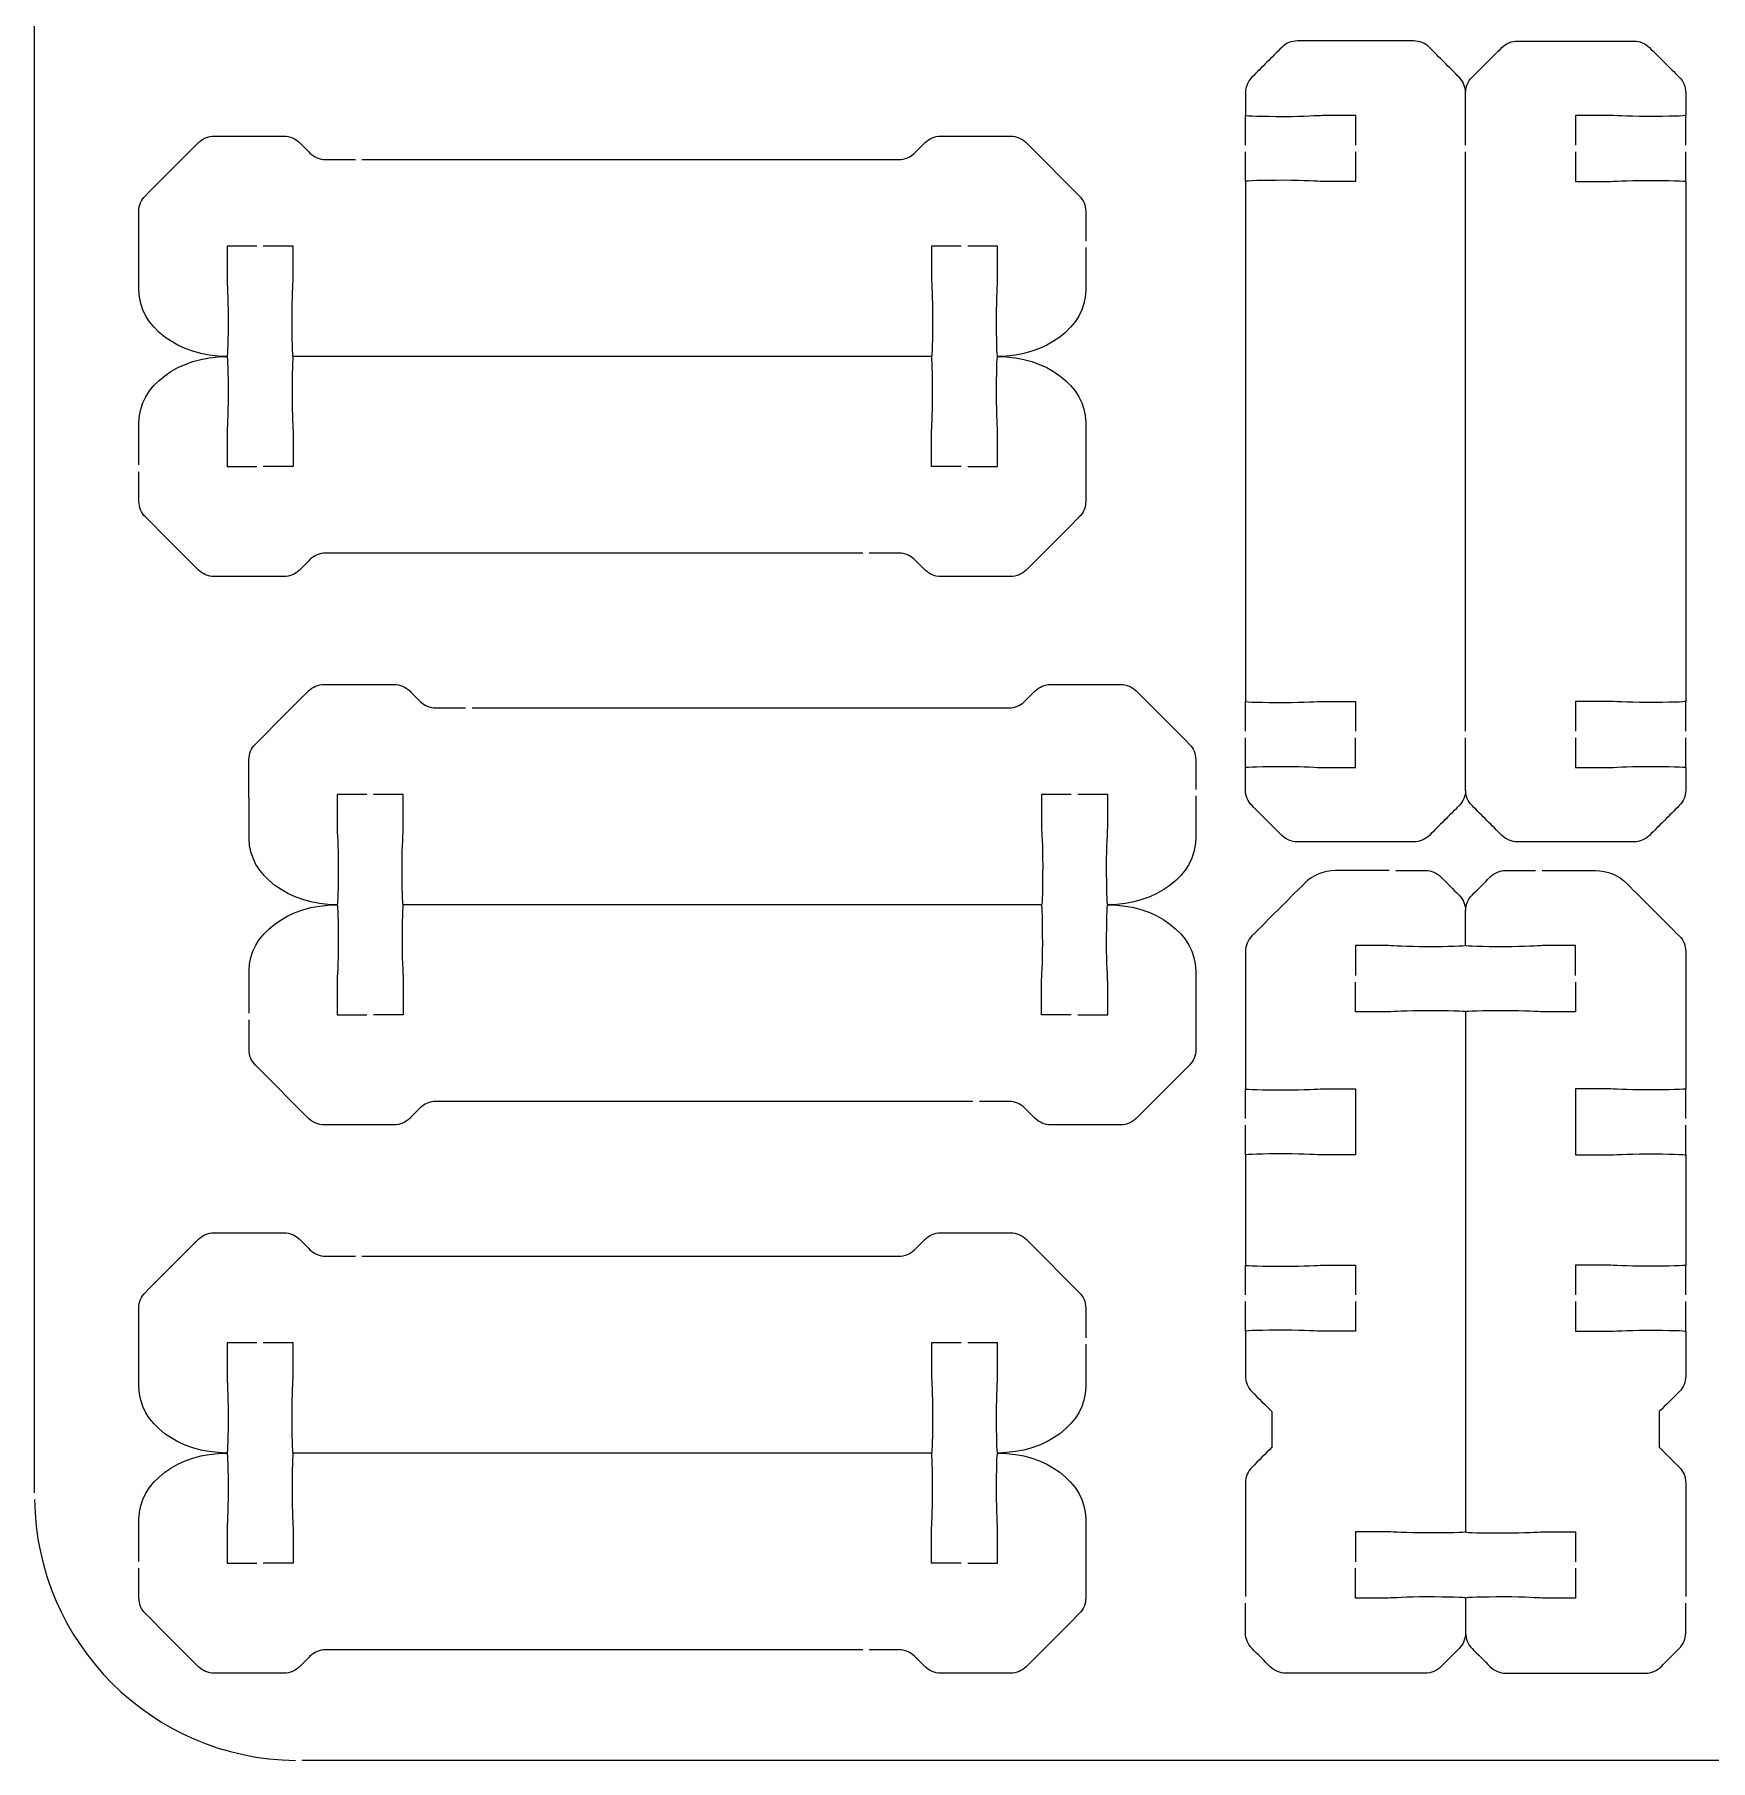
# Model space of a CAD drawing. Extents: x 0 to 400, y 230 to 450.
# Drawn here: x 0 to 76.1, y 230 to 308.4 of the extents above; entities that cross this region are included whole.
import ezdxf

# ---------------------------------------------------------------- set-up
doc = ezdxf.new("R2010")
doc.units = 0
doc.header["$MEASUREMENT"] = 0
doc.layers.add('DEFAULT', color=18, linetype='CONTINUOUS')

msp = doc.modelspace()

# ---------------------------------------------------------------- linework, layer by layer
at = {"layer": 'DEFAULT', "color": 1}
for points in [[(0, 242.147), (0, 437.847)], [(55.002, 303.34), (55.002, 304.687)], [(74.998, 303.34), (74.998, 304.687)], [(55.002, 301.689), (55.002, 303.04)], [(65, 276.73), (65, 303.04)], [(74.998, 301.689), (74.998, 303.04)], [(55.002, 276.73), (55.002, 278.081)], [(74.998, 276.73), (74.998, 278.081)], [(55.002, 275.082), (55.002, 276.43)], [(74.998, 275.082), (74.998, 276.43)], [(55.002, 259.143), (55.002, 260.491)], [(74.998, 259.143), (74.998, 260.491)], [(55.002, 257.492), (55.002, 258.844)], [(74.998, 257.492), (74.998, 258.844)], [(55.002, 251.139), (55.002, 252.486)], [(74.998, 251.139), (74.998, 252.486)], [(55.002, 249.488), (55.002, 250.839)], [(74.998, 249.488), (74.998, 250.839)], [(117.852, 229.997), (12.15, 229.997)]]:
    msp.add_lwpolyline(points, dxfattribs=at)
for points, knots in [([(65, 305.714), (65, 305.982), (64.898, 306.236), (64.707, 306.423), (64.256, 306.875), (63.804, 307.326), (63.353, 307.778), (63.166, 307.965), (62.912, 308.07), (62.647, 308.07), (60.884, 308.07), (59.122, 308.07), (57.359, 308.07), (57.094, 308.07), (56.84, 307.965), (56.65, 307.778), (56.198, 307.326), (55.747, 306.875), (55.295, 306.423), (55.108, 306.236), (55.002, 305.982), (55.002, 305.714), (55.002, 305.374), (55.002, 305.034), (55.002, 304.694), (55.002, 304.666), (55.785, 304.645), (56.752, 304.645), (57.719, 304.645), (58.29, 304.694), (58.502, 304.694), (59.002, 304.694), (59.501, 304.694), (60.001, 304.694), (60.001, 304.243), (60.001, 303.791), (60.001, 303.34)], [0, 0, 0, 0, 1, 1, 1, 6.43058, 6.43058, 6.43058, 7.43058, 7.43058, 7.43058, 22.42058, 22.42058, 22.42058, 23.42058, 23.42058, 23.42058, 28.85116, 28.85116, 28.85116, 29.85116, 29.85116, 29.85116, 32.74116, 32.74116, 32.74116, 33.74116, 33.74116, 33.74116, 34.74116, 34.74116, 34.74116, 38.99116, 38.99116, 38.99116, 42.83116, 42.83116, 42.83116, 42.83116]), ([(65, 303.34), (65, 304.131), (65, 304.922), (65, 305.714), (65, 305.982), (65.106, 306.236), (65.296, 306.423), (65.747, 306.873), (66.197, 307.324), (66.647, 307.774), (66.838, 307.961), (67.092, 308.067), (67.357, 308.067), (69.119, 308.067), (70.882, 308.067), (72.645, 308.067), (72.909, 308.067), (73.163, 307.961), (73.35, 307.774), (73.802, 307.324), (74.253, 306.873), (74.705, 306.423), (74.892, 306.236), (74.998, 305.982), (74.998, 305.714), (74.998, 305.373), (74.998, 305.032), (74.998, 304.691), (74.998, 304.663), (74.215, 304.641), (73.248, 304.641), (72.281, 304.641), (71.71, 304.691), (71.498, 304.691), (70.998, 304.691), (70.499, 304.691), (69.999, 304.691), (69.999, 304.24), (69.999, 303.79), (69.999, 303.34)], [0, 0, 0, 0, 6.73, 6.73, 6.73, 7.73, 7.73, 7.73, 13.146438, 13.146438, 13.146438, 14.146438, 14.146438, 14.146438, 29.136438, 29.136438, 29.136438, 30.136438, 30.136438, 30.136438, 35.559952, 35.559952, 35.559952, 36.559952, 36.559952, 36.559952, 39.459952, 39.459952, 39.459952, 40.459952, 40.459952, 40.459952, 41.459952, 41.459952, 41.459952, 45.709952, 45.709952, 45.709952, 49.539952, 49.539952, 49.539952, 49.539952]), ([(10.092, 298.748), (9.643, 298.748), (9.194, 298.748), (8.745, 298.748), (8.745, 298.248), (8.745, 297.749), (8.745, 297.249), (8.745, 297.037), (8.794, 296.466), (8.794, 295.499), (8.794, 294.533), (8.773, 293.749), (8.745, 293.749), (6.533, 293.749), (4.748, 295.09), (4.744, 296.748), (4.744, 297.626), (4.741, 299.27), (4.741, 300.336), (4.737, 300.6), (4.843, 300.854), (5.034, 301.041), (5.837, 301.846), (6.64, 302.65), (7.443, 303.454), (7.634, 303.645), (7.888, 303.747), (8.152, 303.747), (9.212, 303.747), (10.271, 303.747), (11.331, 303.747), (11.595, 303.747), (11.849, 303.645), (12.04, 303.454), (12.197, 303.296), (12.355, 303.137), (12.512, 302.978), (12.703, 302.791), (12.957, 302.685), (13.222, 302.685), (13.672, 302.685), (14.122, 302.685), (14.573, 302.685)], [0, 0, 0, 0, 3.82, 3.82, 3.82, 8.07, 8.07, 8.07, 9.07, 9.07, 9.07, 10.07, 10.07, 10.07, 11.07, 11.07, 11.07, 12.07, 12.07, 12.07, 13.07, 13.07, 13.07, 22.736152, 22.736152, 22.736152, 23.736152, 23.736152, 23.736152, 32.746152, 32.746152, 32.746152, 33.746152, 33.746152, 33.746152, 35.648283, 35.648283, 35.648283, 36.648283, 36.648283, 36.648283, 40.478283, 40.478283, 40.478283, 40.478283]), ([(14.873, 302.685), (23.003, 302.685), (31.133, 302.685), (39.264, 302.685), (39.532, 302.685), (39.786, 302.791), (39.973, 302.978), (40.131, 303.137), (40.29, 303.296), (40.449, 303.454), (40.636, 303.645), (40.89, 303.747), (41.154, 303.747), (42.213, 303.747), (43.271, 303.747), (44.329, 303.747), (44.598, 303.747), (44.852, 303.645), (45.039, 303.454), (45.843, 302.65), (46.647, 301.846), (47.452, 301.041), (47.639, 300.854), (47.744, 300.6), (47.744, 300.336), (47.744, 299.885), (47.744, 299.435), (47.744, 298.985)], [0, 0, 0, 0, 69.14, 69.14, 69.14, 70.14, 70.14, 70.14, 72.049188, 72.049188, 72.049188, 73.049188, 73.049188, 73.049188, 82.049188, 82.049188, 82.049188, 83.049188, 83.049188, 83.049188, 92.722409, 92.722409, 92.722409, 93.722409, 93.722409, 93.722409, 97.552409, 97.552409, 97.552409, 97.552409]), ([(60.001, 303.04), (60.001, 302.591), (60.001, 302.141), (60.001, 301.692), (59.501, 301.692), (59.002, 301.692), (58.502, 301.692), (58.29, 301.692), (57.719, 301.742), (56.752, 301.742), (55.785, 301.742), (55.002, 301.72), (55.002, 301.692), (55.002, 293.823), (55.002, 285.954), (55.002, 278.084), (55.002, 278.056), (55.785, 278.035), (56.752, 278.035), (57.719, 278.035), (58.29, 278.084), (58.502, 278.084), (59.002, 278.084), (59.501, 278.084), (60.001, 278.084), (60.001, 277.633), (60.001, 277.181), (60.001, 276.73)], [0, 0, 0, 0, 3.82, 3.82, 3.82, 8.07, 8.07, 8.07, 9.07, 9.07, 9.07, 10.07, 10.07, 10.07, 76.99, 76.99, 76.99, 77.99, 77.99, 77.99, 78.99, 78.99, 78.99, 83.24, 83.24, 83.24, 87.08, 87.08, 87.08, 87.08]), ([(69.999, 303.04), (69.999, 302.589), (69.999, 302.139), (69.999, 301.689), (70.499, 301.689), (70.998, 301.689), (71.498, 301.689), (71.71, 301.689), (72.281, 301.738), (73.248, 301.738), (74.215, 301.738), (74.998, 301.717), (74.998, 301.689), (74.998, 293.821), (74.998, 285.952), (74.998, 278.084), (74.998, 278.056), (74.215, 278.035), (73.248, 278.035), (72.281, 278.035), (71.71, 278.084), (71.498, 278.084), (70.998, 278.084), (70.499, 278.084), (69.999, 278.084), (69.999, 277.633), (69.999, 277.181), (69.999, 276.73)], [0, 0, 0, 0, 3.83, 3.83, 3.83, 8.08, 8.08, 8.08, 9.08, 9.08, 9.08, 10.08, 10.08, 10.08, 76.99, 76.99, 76.99, 77.99, 77.99, 77.99, 78.99, 78.99, 78.99, 83.24, 83.24, 83.24, 87.08, 87.08, 87.08, 87.08]), ([(42.089, 298.748), (41.64, 298.748), (41.191, 298.748), (40.742, 298.748), (40.742, 298.248), (40.742, 297.749), (40.742, 297.249), (40.742, 297.037), (40.791, 296.466), (40.791, 295.499), (40.791, 294.533), (40.77, 293.749), (40.742, 293.749), (31.077, 293.749), (21.412, 293.749), (11.747, 293.749), (11.719, 293.749), (11.698, 294.533), (11.698, 295.499), (11.698, 296.466), (11.747, 297.037), (11.747, 297.249), (11.747, 297.749), (11.747, 298.248), (11.747, 298.748), (11.295, 298.748), (10.844, 298.748), (10.392, 298.748)], [0, 0, 0, 0, 3.82, 3.82, 3.82, 8.07, 8.07, 8.07, 9.07, 9.07, 9.07, 10.07, 10.07, 10.07, 92.26, 92.26, 92.26, 93.26, 93.26, 93.26, 94.26, 94.26, 94.26, 98.51, 98.51, 98.51, 102.35, 102.35, 102.35, 102.35]), ([(47.744, 298.685), (47.744, 298.039), (47.744, 297.394), (47.744, 296.748), (47.744, 295.09), (45.956, 293.749), (43.744, 293.749), (43.716, 293.749), (43.694, 294.533), (43.694, 295.499), (43.694, 296.466), (43.744, 297.037), (43.744, 297.249), (43.744, 297.749), (43.744, 298.248), (43.744, 298.748), (43.294, 298.748), (42.843, 298.748), (42.393, 298.748)], [0, 0, 0, 0, 5.49, 5.49, 5.49, 6.49, 6.49, 6.49, 7.49, 7.49, 7.49, 8.49, 8.49, 8.49, 12.74, 12.74, 12.74, 16.57, 16.57, 16.57, 16.57]), ([(4.744, 288.818), (4.744, 289.462), (4.744, 290.106), (4.744, 290.751), (4.744, 292.409), (6.533, 293.749), (8.745, 293.749), (8.773, 293.749), (8.794, 292.966), (8.794, 292), (8.794, 291.033), (8.745, 290.461), (8.745, 290.25), (8.745, 289.75), (8.745, 289.25), (8.745, 288.751), (9.194, 288.751), (9.643, 288.751), (10.092, 288.751)], [0, 0, 0, 0, 5.48, 5.48, 5.48, 6.48, 6.48, 6.48, 7.48, 7.48, 7.48, 8.48, 8.48, 8.48, 12.73, 12.73, 12.73, 16.55, 16.55, 16.55, 16.55]), ([(11.747, 293.749), (11.719, 293.749), (11.698, 292.966), (11.698, 292), (11.698, 291.033), (11.747, 290.461), (11.747, 290.25), (11.747, 289.75), (11.747, 289.25), (11.747, 288.751), (11.295, 288.751), (10.844, 288.751), (10.392, 288.751)], [0, 0, 0, 0, 1, 1, 1, 2, 2, 2, 6.25, 6.25, 6.25, 10.09, 10.09, 10.09, 10.09]), ([(42.393, 288.751), (42.843, 288.751), (43.294, 288.751), (43.744, 288.751), (43.744, 289.25), (43.744, 289.75), (43.744, 290.25), (43.744, 290.461), (43.694, 291.033), (43.694, 292), (43.694, 292.966), (43.716, 293.749), (43.744, 293.749), (45.956, 293.749), (47.741, 292.409), (47.744, 290.751), (47.744, 289.876), (47.748, 288.232), (47.748, 287.167), (47.748, 286.902), (47.642, 286.648), (47.455, 286.457), (46.651, 285.653), (45.846, 284.849), (45.042, 284.044), (44.855, 283.857), (44.601, 283.752), (44.333, 283.752), (43.274, 283.752), (42.214, 283.752), (41.154, 283.752), (40.89, 283.752), (40.636, 283.857), (40.449, 284.044), (40.29, 284.203), (40.131, 284.362), (39.973, 284.521), (39.786, 284.711), (39.532, 284.814), (39.264, 284.814), (38.814, 284.814), (38.365, 284.814), (37.916, 284.814)], [0, 0, 0, 0, 3.83, 3.83, 3.83, 8.08, 8.08, 8.08, 9.08, 9.08, 9.08, 10.08, 10.08, 10.08, 11.08, 11.08, 11.08, 12.08, 12.08, 12.08, 13.08, 13.08, 13.08, 22.753221, 22.753221, 22.753221, 23.753221, 23.753221, 23.753221, 32.763221, 32.763221, 32.763221, 33.763221, 33.763221, 33.763221, 35.672409, 35.672409, 35.672409, 36.672409, 36.672409, 36.672409, 40.492409, 40.492409, 40.492409, 40.492409]), ([(42.089, 288.751), (41.64, 288.751), (41.191, 288.751), (40.742, 288.751), (40.742, 289.25), (40.742, 289.75), (40.742, 290.25), (40.742, 290.461), (40.791, 291.033), (40.791, 292), (40.791, 292.966), (40.77, 293.749), (40.742, 293.749)], [0, 0, 0, 0, 3.82, 3.82, 3.82, 8.07, 8.07, 8.07, 9.07, 9.07, 9.07, 10.07, 10.07, 10.07, 10.07]), ([(37.616, 284.814), (29.485, 284.814), (21.353, 284.814), (13.222, 284.814), (12.957, 284.814), (12.703, 284.711), (12.512, 284.521), (12.355, 284.362), (12.197, 284.203), (12.04, 284.044), (11.849, 283.857), (11.595, 283.752), (11.331, 283.752), (10.272, 283.752), (9.214, 283.752), (8.156, 283.752), (7.891, 283.752), (7.637, 283.857), (7.447, 284.044), (6.643, 284.849), (5.84, 285.653), (5.037, 286.457), (4.847, 286.648), (4.744, 286.902), (4.744, 287.167), (4.744, 287.616), (4.744, 288.065), (4.744, 288.514)], [0, 0, 0, 0, 69.15, 69.15, 69.15, 70.15, 70.15, 70.15, 72.05213, 72.05213, 72.05213, 73.05213, 73.05213, 73.05213, 82.05213, 82.05213, 82.05213, 83.05213, 83.05213, 83.05213, 92.718283, 92.718283, 92.718283, 93.718283, 93.718283, 93.718283, 97.538283, 97.538283, 97.538283, 97.538283]), ([(15.092, 273.853), (14.643, 273.853), (14.194, 273.853), (13.745, 273.853), (13.745, 273.353), (13.745, 272.853), (13.745, 272.354), (13.745, 272.142), (13.794, 271.57), (13.794, 270.604), (13.794, 269.637), (13.773, 268.854), (13.745, 268.854), (11.533, 268.854), (9.748, 270.195), (9.744, 271.853), (9.744, 272.731), (9.741, 274.375), (9.741, 275.44), (9.737, 275.705), (9.843, 275.959), (10.034, 276.146), (10.837, 276.95), (11.64, 277.755), (12.443, 278.559), (12.634, 278.749), (12.888, 278.852), (13.152, 278.852), (14.212, 278.852), (15.271, 278.852), (16.331, 278.852), (16.595, 278.852), (16.849, 278.749), (17.04, 278.559), (17.197, 278.4), (17.355, 278.241), (17.512, 278.083), (17.703, 277.896), (17.957, 277.79), (18.222, 277.79), (18.672, 277.79), (19.122, 277.79), (19.573, 277.79)], [0, 0, 0, 0, 3.82, 3.82, 3.82, 8.07, 8.07, 8.07, 9.07, 9.07, 9.07, 10.07, 10.07, 10.07, 11.07, 11.07, 11.07, 12.07, 12.07, 12.07, 13.07, 13.07, 13.07, 22.736152, 22.736152, 22.736152, 23.736152, 23.736152, 23.736152, 32.746152, 32.746152, 32.746152, 33.746152, 33.746152, 33.746152, 35.648283, 35.648283, 35.648283, 36.648283, 36.648283, 36.648283, 40.478283, 40.478283, 40.478283, 40.478283]), ([(19.873, 277.79), (28.003, 277.79), (36.133, 277.79), (44.264, 277.79), (44.532, 277.79), (44.786, 277.896), (44.973, 278.083), (45.131, 278.241), (45.29, 278.4), (45.449, 278.559), (45.636, 278.749), (45.89, 278.852), (46.154, 278.852), (47.213, 278.852), (48.271, 278.852), (49.329, 278.852), (49.598, 278.852), (49.852, 278.749), (50.039, 278.559), (50.843, 277.755), (51.647, 276.95), (52.452, 276.146), (52.639, 275.959), (52.744, 275.705), (52.744, 275.44), (52.744, 274.99), (52.744, 274.54), (52.744, 274.089)], [0, 0, 0, 0, 69.14, 69.14, 69.14, 70.14, 70.14, 70.14, 72.049188, 72.049188, 72.049188, 73.049188, 73.049188, 73.049188, 82.049188, 82.049188, 82.049188, 83.049188, 83.049188, 83.049188, 92.722409, 92.722409, 92.722409, 93.722409, 93.722409, 93.722409, 97.552409, 97.552409, 97.552409, 97.552409]), ([(65, 274.059), (65, 273.795), (64.894, 273.541), (64.707, 273.35), (64.256, 272.9), (63.804, 272.449), (63.353, 271.999), (63.166, 271.812), (62.912, 271.706), (62.647, 271.706), (60.884, 271.706), (59.122, 271.706), (57.359, 271.706), (57.094, 271.706), (56.84, 271.812), (56.65, 271.999), (56.199, 272.449), (55.749, 272.9), (55.299, 273.35), (55.108, 273.541), (55.002, 273.795), (55.002, 274.059), (55.002, 274.4), (55.002, 274.741), (55.002, 275.082), (55.002, 275.11), (55.785, 275.132), (56.752, 275.132), (57.719, 275.132), (58.29, 275.082), (58.502, 275.082), (59.002, 275.082), (59.501, 275.082), (60.001, 275.082), (60.001, 275.531), (60.001, 275.981), (60.001, 276.43)], [0, 0, 0, 0, 1, 1, 1, 6.423514, 6.423514, 6.423514, 7.423514, 7.423514, 7.423514, 22.413514, 22.413514, 22.413514, 23.413514, 23.413514, 23.413514, 28.829952, 28.829952, 28.829952, 29.829952, 29.829952, 29.829952, 32.729952, 32.729952, 32.729952, 33.729952, 33.729952, 33.729952, 34.729952, 34.729952, 34.729952, 38.979952, 38.979952, 38.979952, 42.799952, 42.799952, 42.799952, 42.799952]), ([(69.999, 276.43), (69.999, 275.981), (69.999, 275.531), (69.999, 275.082), (70.499, 275.082), (70.998, 275.082), (71.498, 275.082), (71.71, 275.082), (72.281, 275.132), (73.248, 275.132), (74.215, 275.132), (74.998, 275.11), (74.998, 275.082), (74.998, 274.741), (74.998, 274.4), (74.998, 274.059), (74.998, 273.795), (74.895, 273.541), (74.705, 273.354), (74.253, 272.902), (73.802, 272.45), (73.35, 271.999), (73.163, 271.808), (72.909, 271.706), (72.645, 271.706), (70.882, 271.706), (69.119, 271.706), (67.357, 271.706), (67.092, 271.706), (66.838, 271.808), (66.647, 271.999), (66.196, 272.45), (65.744, 272.902), (65.293, 273.354), (65.106, 273.541), (65, 273.795), (65, 274.059), (65, 274.849), (65, 275.64), (65, 276.43)], [0, 0, 0, 0, 3.82, 3.82, 3.82, 8.07, 8.07, 8.07, 9.07, 9.07, 9.07, 10.07, 10.07, 10.07, 12.97, 12.97, 12.97, 13.97, 13.97, 13.97, 19.40058, 19.40058, 19.40058, 20.40058, 20.40058, 20.40058, 35.39058, 35.39058, 35.39058, 36.39058, 36.39058, 36.39058, 41.82116, 41.82116, 41.82116, 42.82116, 42.82116, 42.82116, 49.54116, 49.54116, 49.54116, 49.54116]), ([(47.089, 273.853), (46.64, 273.853), (46.191, 273.853), (45.742, 273.853), (45.742, 273.353), (45.742, 272.853), (45.742, 272.354), (45.742, 272.142), (45.791, 271.57), (45.791, 270.604), (45.791, 269.637), (45.77, 268.854), (45.742, 268.854), (36.077, 268.854), (26.412, 268.854), (16.747, 268.854), (16.719, 268.854), (16.698, 269.637), (16.698, 270.604), (16.698, 271.57), (16.747, 272.142), (16.747, 272.354), (16.747, 272.853), (16.747, 273.353), (16.747, 273.853), (16.295, 273.853), (15.844, 273.853), (15.392, 273.853)], [0, 0, 0, 0, 3.82, 3.82, 3.82, 8.07, 8.07, 8.07, 9.07, 9.07, 9.07, 10.07, 10.07, 10.07, 92.26, 92.26, 92.26, 93.26, 93.26, 93.26, 94.26, 94.26, 94.26, 98.51, 98.51, 98.51, 102.35, 102.35, 102.35, 102.35]), ([(52.744, 273.789), (52.744, 273.144), (52.744, 272.498), (52.744, 271.853), (52.744, 270.195), (50.956, 268.854), (48.744, 268.854), (48.716, 268.854), (48.694, 269.637), (48.694, 270.604), (48.694, 271.57), (48.744, 272.142), (48.744, 272.354), (48.744, 272.853), (48.744, 273.353), (48.744, 273.853), (48.293, 273.853), (47.843, 273.853), (47.393, 273.853)], [0, 0, 0, 0, 5.49, 5.49, 5.49, 6.49, 6.49, 6.49, 7.49, 7.49, 7.49, 8.49, 8.49, 8.49, 12.74, 12.74, 12.74, 16.57, 16.57, 16.57, 16.57]), ([(61.525, 270.404), (60.715, 270.404), (59.905, 270.404), (59.095, 270.404), (58.562, 270.404), (58.054, 270.196), (57.68, 269.818), (56.885, 269.024), (56.09, 268.229), (55.295, 267.434), (55.108, 267.247), (55.002, 266.993), (55.002, 266.728), (55.002, 264.649), (55.002, 262.57), (55.002, 260.491), (55.002, 260.463), (55.786, 260.442), (56.752, 260.442), (57.719, 260.442), (58.29, 260.491), (58.502, 260.491), (59.002, 260.491), (59.501, 260.491), (60.001, 260.491), (60.001, 259.49), (60.001, 258.49), (60.001, 257.489), (59.501, 257.489), (59.002, 257.489), (58.502, 257.489), (58.29, 257.489), (57.719, 257.538), (56.752, 257.538), (55.786, 257.538), (55.002, 257.517), (55.002, 257.489), (55.002, 255.821), (55.002, 254.154), (55.002, 252.486), (55.002, 252.458), (55.786, 252.437), (56.752, 252.437), (57.719, 252.437), (58.29, 252.486), (58.502, 252.486), (59.002, 252.486), (59.501, 252.486), (60.001, 252.486), (60.001, 252.037), (60.001, 251.588), (60.001, 251.139)], [0, 0, 0, 0, 6.89, 6.89, 6.89, 7.89, 7.89, 7.89, 17.450084, 17.450084, 17.450084, 18.450084, 18.450084, 18.450084, 36.130084, 36.130084, 36.130084, 37.130084, 37.130084, 37.130084, 38.130084, 38.130084, 38.130084, 42.380084, 42.380084, 42.380084, 50.890084, 50.890084, 50.890084, 55.140084, 55.140084, 55.140084, 56.140084, 56.140084, 56.140084, 57.140084, 57.140084, 57.140084, 71.320084, 71.320084, 71.320084, 72.320084, 72.320084, 72.320084, 73.320084, 73.320084, 73.320084, 77.570084, 77.570084, 77.570084, 81.390084, 81.390084, 81.390084, 81.390084]), ([(61.825, 270.404), (62.274, 270.404), (62.723, 270.404), (63.173, 270.404), (63.437, 270.404), (63.691, 270.298), (63.882, 270.111), (64.157, 269.835), (64.432, 269.559), (64.707, 269.282), (64.898, 269.095), (65, 268.841), (65, 268.577)], [0, 0, 0, 0, 3.82, 3.82, 3.82, 4.82, 4.82, 4.82, 8.136338, 8.136338, 8.136338, 9.136338, 9.136338, 9.136338, 9.136338]), ([(69.999, 265.642), (69.999, 266.092), (69.999, 266.542), (69.999, 266.993), (69.499, 266.993), (68.999, 266.993), (68.5, 266.993), (68.288, 266.993), (67.716, 266.943), (66.75, 266.943), (65.783, 266.943), (65, 266.964), (65, 266.993), (65, 267.521), (65, 268.049), (65, 268.577), (65, 268.841), (65.102, 269.095), (65.293, 269.282), (65.568, 269.559), (65.843, 269.835), (66.118, 270.111), (66.309, 270.298), (66.563, 270.404), (66.827, 270.404), (67.278, 270.404), (67.728, 270.404), (68.179, 270.404)], [0, 0, 0, 0, 3.83, 3.83, 3.83, 8.08, 8.08, 8.08, 9.08, 9.08, 9.08, 10.08, 10.08, 10.08, 14.57, 14.57, 14.57, 15.57, 15.57, 15.57, 18.886338, 18.886338, 18.886338, 19.886338, 19.886338, 19.886338, 23.716338, 23.716338, 23.716338, 23.716338]), ([(68.478, 270.404), (69.288, 270.404), (70.097, 270.404), (70.906, 270.404), (71.438, 270.404), (71.946, 270.196), (72.32, 269.818), (73.115, 269.024), (73.91, 268.229), (74.705, 267.434), (74.895, 267.247), (74.998, 266.993), (74.998, 266.728), (74.998, 264.649), (74.998, 262.57), (74.998, 260.491), (74.998, 260.463), (74.215, 260.442), (73.248, 260.442), (72.281, 260.442), (71.71, 260.491), (71.498, 260.491), (70.998, 260.491), (70.499, 260.491), (69.999, 260.491), (69.999, 259.49), (69.999, 258.49), (69.999, 257.489), (70.499, 257.489), (70.998, 257.489), (71.498, 257.489), (71.71, 257.489), (72.281, 257.538), (73.248, 257.538), (74.215, 257.538), (74.998, 257.517), (74.998, 257.489), (74.998, 255.821), (74.998, 254.154), (74.998, 252.486), (74.998, 252.458), (74.215, 252.437), (73.248, 252.437), (72.281, 252.437), (71.71, 252.486), (71.498, 252.486), (70.998, 252.486), (70.499, 252.486), (69.999, 252.486), (69.999, 252.037), (69.999, 251.588), (69.999, 251.139)], [0, 0, 0, 0, 6.88, 6.88, 6.88, 7.88, 7.88, 7.88, 17.440084, 17.440084, 17.440084, 18.440084, 18.440084, 18.440084, 36.120084, 36.120084, 36.120084, 37.120084, 37.120084, 37.120084, 38.120084, 38.120084, 38.120084, 42.370084, 42.370084, 42.370084, 50.880084, 50.880084, 50.880084, 55.130084, 55.130084, 55.130084, 56.130084, 56.130084, 56.130084, 57.130084, 57.130084, 57.130084, 71.310084, 71.310084, 71.310084, 72.310084, 72.310084, 72.310084, 73.310084, 73.310084, 73.310084, 77.560084, 77.560084, 77.560084, 81.380084, 81.380084, 81.380084, 81.380084]), ([(9.744, 263.922), (9.744, 264.567), (9.744, 265.211), (9.744, 265.855), (9.744, 267.513), (11.533, 268.854), (13.745, 268.854), (13.773, 268.854), (13.794, 268.071), (13.794, 267.104), (13.794, 266.138), (13.745, 265.566), (13.745, 265.354), (13.745, 264.855), (13.745, 264.355), (13.745, 263.855), (14.194, 263.855), (14.643, 263.855), (15.092, 263.855)], [0, 0, 0, 0, 5.48, 5.48, 5.48, 6.48, 6.48, 6.48, 7.48, 7.48, 7.48, 8.48, 8.48, 8.48, 12.73, 12.73, 12.73, 16.55, 16.55, 16.55, 16.55]), ([(16.747, 268.854), (16.719, 268.854), (16.698, 268.071), (16.698, 267.104), (16.698, 266.138), (16.747, 265.566), (16.747, 265.354), (16.747, 264.855), (16.747, 264.355), (16.747, 263.855), (16.295, 263.855), (15.844, 263.855), (15.392, 263.855)], [0, 0, 0, 0, 1, 1, 1, 2, 2, 2, 6.25, 6.25, 6.25, 10.09, 10.09, 10.09, 10.09]), ([(47.393, 263.855), (47.843, 263.855), (48.293, 263.855), (48.744, 263.855), (48.744, 264.355), (48.744, 264.855), (48.744, 265.354), (48.744, 265.566), (48.694, 266.138), (48.694, 267.104), (48.694, 268.071), (48.716, 268.854), (48.744, 268.854), (50.956, 268.854), (52.741, 267.513), (52.744, 265.855), (52.744, 264.98), (52.748, 263.337), (52.748, 262.271), (52.748, 262.007), (52.642, 261.753), (52.455, 261.562), (51.651, 260.758), (50.846, 259.953), (50.042, 259.149), (49.855, 258.962), (49.601, 258.856), (49.333, 258.856), (48.273, 258.856), (47.214, 258.856), (46.154, 258.856), (45.89, 258.856), (45.636, 258.962), (45.449, 259.149), (45.29, 259.308), (45.131, 259.467), (44.973, 259.625), (44.786, 259.816), (44.532, 259.918), (44.264, 259.918), (43.814, 259.918), (43.365, 259.918), (42.916, 259.918)], [0, 0, 0, 0, 3.83, 3.83, 3.83, 8.08, 8.08, 8.08, 9.08, 9.08, 9.08, 10.08, 10.08, 10.08, 11.08, 11.08, 11.08, 12.08, 12.08, 12.08, 13.08, 13.08, 13.08, 22.753221, 22.753221, 22.753221, 23.753221, 23.753221, 23.753221, 32.763221, 32.763221, 32.763221, 33.763221, 33.763221, 33.763221, 35.672409, 35.672409, 35.672409, 36.672409, 36.672409, 36.672409, 40.492409, 40.492409, 40.492409, 40.492409]), ([(47.089, 263.855), (46.64, 263.855), (46.191, 263.855), (45.742, 263.855), (45.742, 264.355), (45.742, 264.855), (45.742, 265.354), (45.742, 265.566), (45.791, 266.138), (45.791, 267.104), (45.791, 268.071), (45.77, 268.854), (45.742, 268.854)], [0, 0, 0, 0, 3.82, 3.82, 3.82, 8.07, 8.07, 8.07, 9.07, 9.07, 9.07, 10.07, 10.07, 10.07, 10.07]), ([(65, 266.993), (65, 266.964), (64.217, 266.943), (63.25, 266.943), (62.284, 266.943), (61.712, 266.993), (61.501, 266.993), (61.001, 266.993), (60.501, 266.993), (60.001, 266.993), (60.001, 266.542), (60.001, 266.092), (60.001, 265.642)], [0, 0, 0, 0, 1, 1, 1, 2, 2, 2, 6.25, 6.25, 6.25, 10.08, 10.08, 10.08, 10.08]), ([(65, 263.991), (65, 264.019), (64.217, 264.04), (63.25, 264.04), (62.284, 264.04), (61.712, 263.991), (61.501, 263.991), (61.001, 263.991), (60.501, 263.991), (60.001, 263.991), (60.001, 264.441), (60.001, 264.891), (60.001, 265.342)], [0, 0, 0, 0, 1, 1, 1, 2, 2, 2, 6.25, 6.25, 6.25, 10.08, 10.08, 10.08, 10.08]), ([(69.999, 265.342), (69.999, 264.891), (69.999, 264.441), (69.999, 263.991), (69.499, 263.991), (68.999, 263.991), (68.5, 263.991), (68.288, 263.991), (67.716, 264.04), (66.75, 264.04), (65.783, 264.04), (65, 264.019), (65, 263.991), (65, 256.119), (65, 248.247), (65, 240.376), (65, 240.347), (65.783, 240.326), (66.75, 240.326), (67.716, 240.326), (68.288, 240.376), (68.5, 240.376), (68.999, 240.376), (69.499, 240.376), (69.999, 240.376), (69.999, 239.925), (69.999, 239.475), (69.999, 239.024)], [0, 0, 0, 0, 3.83, 3.83, 3.83, 8.08, 8.08, 8.08, 9.08, 9.08, 9.08, 10.08, 10.08, 10.08, 77.02, 77.02, 77.02, 78.02, 78.02, 78.02, 79.02, 79.02, 79.02, 83.27, 83.27, 83.27, 87.1, 87.1, 87.1, 87.1]), ([(42.616, 259.918), (34.485, 259.918), (26.353, 259.918), (18.222, 259.918), (17.957, 259.918), (17.703, 259.816), (17.512, 259.625), (17.355, 259.467), (17.197, 259.308), (17.04, 259.149), (16.849, 258.962), (16.595, 258.856), (16.331, 258.856), (15.272, 258.856), (14.214, 258.856), (13.156, 258.856), (12.891, 258.856), (12.637, 258.962), (12.447, 259.149), (11.643, 259.953), (10.84, 260.758), (10.037, 261.562), (9.847, 261.753), (9.744, 262.007), (9.744, 262.271), (9.744, 262.72), (9.744, 263.17), (9.744, 263.619)], [0, 0, 0, 0, 69.15, 69.15, 69.15, 70.15, 70.15, 70.15, 72.05213, 72.05213, 72.05213, 73.05213, 73.05213, 73.05213, 82.05213, 82.05213, 82.05213, 83.05213, 83.05213, 83.05213, 92.718283, 92.718283, 92.718283, 93.718283, 93.718283, 93.718283, 97.538283, 97.538283, 97.538283, 97.538283]), ([(10.092, 248.957), (9.643, 248.957), (9.194, 248.957), (8.745, 248.957), (8.745, 248.458), (8.745, 247.958), (8.745, 247.458), (8.745, 247.246), (8.794, 246.675), (8.794, 245.708), (8.794, 244.742), (8.773, 243.958), (8.745, 243.958), (6.533, 243.958), (4.748, 245.299), (4.744, 246.957), (4.744, 247.836), (4.741, 249.479), (4.741, 250.545), (4.737, 250.809), (4.843, 251.063), (5.034, 251.25), (5.837, 252.055), (6.64, 252.859), (7.443, 253.663), (7.634, 253.854), (7.888, 253.956), (8.152, 253.956), (9.212, 253.956), (10.271, 253.956), (11.331, 253.956), (11.595, 253.956), (11.849, 253.854), (12.04, 253.663), (12.197, 253.505), (12.355, 253.346), (12.512, 253.187), (12.703, 253), (12.957, 252.894), (13.222, 252.894), (13.672, 252.894), (14.122, 252.894), (14.573, 252.894)], [0, 0, 0, 0, 3.82, 3.82, 3.82, 8.07, 8.07, 8.07, 9.07, 9.07, 9.07, 10.07, 10.07, 10.07, 11.07, 11.07, 11.07, 12.07, 12.07, 12.07, 13.07, 13.07, 13.07, 22.736152, 22.736152, 22.736152, 23.736152, 23.736152, 23.736152, 32.746152, 32.746152, 32.746152, 33.746152, 33.746152, 33.746152, 35.648283, 35.648283, 35.648283, 36.648283, 36.648283, 36.648283, 40.478283, 40.478283, 40.478283, 40.478283]), ([(14.873, 252.894), (23.003, 252.894), (31.133, 252.894), (39.264, 252.894), (39.532, 252.894), (39.786, 253), (39.973, 253.187), (40.131, 253.346), (40.29, 253.505), (40.449, 253.663), (40.636, 253.854), (40.89, 253.956), (41.154, 253.956), (42.213, 253.956), (43.271, 253.956), (44.329, 253.956), (44.598, 253.956), (44.852, 253.854), (45.039, 253.663), (45.843, 252.859), (46.647, 252.055), (47.452, 251.25), (47.639, 251.063), (47.744, 250.809), (47.744, 250.545), (47.744, 250.094), (47.744, 249.644), (47.744, 249.194)], [0, 0, 0, 0, 69.14, 69.14, 69.14, 70.14, 70.14, 70.14, 72.049188, 72.049188, 72.049188, 73.049188, 73.049188, 73.049188, 82.049188, 82.049188, 82.049188, 83.049188, 83.049188, 83.049188, 92.722409, 92.722409, 92.722409, 93.722409, 93.722409, 93.722409, 97.552409, 97.552409, 97.552409, 97.552409]), ([(60.001, 250.839), (60.001, 250.387), (60.001, 249.936), (60.001, 249.484), (59.501, 249.484), (59.002, 249.484), (58.502, 249.484), (58.29, 249.484), (57.719, 249.534), (56.752, 249.534), (55.786, 249.534), (55.002, 249.513), (55.002, 249.484), (55.002, 248.805), (55.002, 248.125), (55.002, 247.445), (55.002, 247.181), (55.108, 246.927), (55.299, 246.74), (55.6, 246.439), (55.901, 246.138), (56.202, 245.837), (56.202, 245.298), (56.202, 244.759), (56.202, 244.221), (55.901, 243.919), (55.6, 243.616), (55.299, 243.314), (55.108, 243.127), (55.002, 242.873), (55.002, 242.609), (55.002, 240.886), (55.002, 239.163), (55.002, 237.441)], [0, 0, 0, 0, 3.84, 3.84, 3.84, 8.09, 8.09, 8.09, 9.09, 9.09, 9.09, 10.09, 10.09, 10.09, 15.87, 15.87, 15.87, 16.87, 16.87, 16.87, 20.490387, 20.490387, 20.490387, 25.070387, 25.070387, 25.070387, 28.697851, 28.697851, 28.697851, 29.697851, 29.697851, 29.697851, 44.347851, 44.347851, 44.347851, 44.347851]), ([(69.999, 250.839), (69.999, 250.387), (69.999, 249.936), (69.999, 249.484), (70.499, 249.484), (70.998, 249.484), (71.498, 249.484), (71.71, 249.484), (72.281, 249.534), (73.248, 249.534), (74.215, 249.534), (74.998, 249.513), (74.998, 249.484), (74.998, 248.805), (74.998, 248.125), (74.998, 247.445), (74.998, 247.181), (74.892, 246.927), (74.701, 246.74), (74.4, 246.439), (74.099, 246.138), (73.798, 245.837), (73.798, 245.298), (73.798, 244.759), (73.798, 244.221), (74.099, 243.919), (74.4, 243.616), (74.701, 243.314), (74.892, 243.127), (74.998, 242.873), (74.998, 242.609), (74.998, 240.886), (74.998, 239.163), (74.998, 237.441)], [0, 0, 0, 0, 3.84, 3.84, 3.84, 8.09, 8.09, 8.09, 9.09, 9.09, 9.09, 10.09, 10.09, 10.09, 15.87, 15.87, 15.87, 16.87, 16.87, 16.87, 20.490387, 20.490387, 20.490387, 25.070387, 25.070387, 25.070387, 28.697851, 28.697851, 28.697851, 29.697851, 29.697851, 29.697851, 44.347851, 44.347851, 44.347851, 44.347851]), ([(42.089, 248.957), (41.64, 248.957), (41.191, 248.957), (40.742, 248.957), (40.742, 248.458), (40.742, 247.958), (40.742, 247.458), (40.742, 247.246), (40.791, 246.675), (40.791, 245.708), (40.791, 244.742), (40.77, 243.958), (40.742, 243.958), (31.077, 243.958), (21.412, 243.958), (11.747, 243.958), (11.719, 243.958), (11.698, 244.742), (11.698, 245.708), (11.698, 246.675), (11.747, 247.246), (11.747, 247.458), (11.747, 247.958), (11.747, 248.458), (11.747, 248.957), (11.295, 248.957), (10.844, 248.957), (10.392, 248.957)], [0, 0, 0, 0, 3.82, 3.82, 3.82, 8.07, 8.07, 8.07, 9.07, 9.07, 9.07, 10.07, 10.07, 10.07, 92.26, 92.26, 92.26, 93.26, 93.26, 93.26, 94.26, 94.26, 94.26, 98.51, 98.51, 98.51, 102.35, 102.35, 102.35, 102.35]), ([(47.744, 248.894), (47.744, 248.248), (47.744, 247.603), (47.744, 246.957), (47.744, 245.299), (45.956, 243.958), (43.744, 243.958), (43.716, 243.958), (43.694, 244.742), (43.694, 245.708), (43.694, 246.675), (43.744, 247.246), (43.744, 247.458), (43.744, 247.958), (43.744, 248.458), (43.744, 248.957), (43.294, 248.957), (42.843, 248.957), (42.393, 248.957)], [0, 0, 0, 0, 5.49, 5.49, 5.49, 6.49, 6.49, 6.49, 7.49, 7.49, 7.49, 8.49, 8.49, 8.49, 12.74, 12.74, 12.74, 16.57, 16.57, 16.57, 16.57]), ([(4.744, 239.027), (4.744, 239.671), (4.744, 240.315), (4.744, 240.96), (4.744, 242.618), (6.533, 243.958), (8.745, 243.958), (8.773, 243.958), (8.794, 243.175), (8.794, 242.209), (8.794, 241.242), (8.745, 240.671), (8.745, 240.459), (8.745, 239.959), (8.745, 239.459), (8.745, 238.96), (9.194, 238.96), (9.643, 238.96), (10.092, 238.96)], [0, 0, 0, 0, 5.48, 5.48, 5.48, 6.48, 6.48, 6.48, 7.48, 7.48, 7.48, 8.48, 8.48, 8.48, 12.73, 12.73, 12.73, 16.55, 16.55, 16.55, 16.55]), ([(11.747, 243.958), (11.719, 243.958), (11.698, 243.175), (11.698, 242.209), (11.698, 241.242), (11.747, 240.671), (11.747, 240.459), (11.747, 239.959), (11.747, 239.459), (11.747, 238.96), (11.295, 238.96), (10.844, 238.96), (10.392, 238.96)], [0, 0, 0, 0, 1, 1, 1, 2, 2, 2, 6.25, 6.25, 6.25, 10.09, 10.09, 10.09, 10.09]), ([(42.393, 238.96), (42.843, 238.96), (43.294, 238.96), (43.744, 238.96), (43.744, 239.459), (43.744, 239.959), (43.744, 240.459), (43.744, 240.671), (43.694, 241.242), (43.694, 242.209), (43.694, 243.175), (43.716, 243.958), (43.744, 243.958), (45.956, 243.958), (47.741, 242.618), (47.744, 240.96), (47.744, 240.085), (47.748, 238.441), (47.748, 237.376), (47.748, 237.111), (47.642, 236.857), (47.455, 236.667), (46.651, 235.862), (45.846, 235.058), (45.042, 234.254), (44.855, 234.067), (44.601, 233.961), (44.333, 233.961), (43.274, 233.961), (42.214, 233.961), (41.154, 233.961), (40.89, 233.961), (40.636, 234.067), (40.449, 234.254), (40.29, 234.412), (40.131, 234.571), (39.973, 234.73), (39.786, 234.92), (39.532, 235.023), (39.264, 235.023), (38.814, 235.023), (38.365, 235.023), (37.916, 235.023)], [0, 0, 0, 0, 3.83, 3.83, 3.83, 8.08, 8.08, 8.08, 9.08, 9.08, 9.08, 10.08, 10.08, 10.08, 11.08, 11.08, 11.08, 12.08, 12.08, 12.08, 13.08, 13.08, 13.08, 22.753221, 22.753221, 22.753221, 23.753221, 23.753221, 23.753221, 32.763221, 32.763221, 32.763221, 33.763221, 33.763221, 33.763221, 35.672409, 35.672409, 35.672409, 36.672409, 36.672409, 36.672409, 40.492409, 40.492409, 40.492409, 40.492409]), ([(42.089, 238.96), (41.64, 238.96), (41.191, 238.96), (40.742, 238.96), (40.742, 239.459), (40.742, 239.959), (40.742, 240.459), (40.742, 240.671), (40.791, 241.242), (40.791, 242.209), (40.791, 243.175), (40.77, 243.958), (40.742, 243.958)], [0, 0, 0, 0, 3.82, 3.82, 3.82, 8.07, 8.07, 8.07, 9.07, 9.07, 9.07, 10.07, 10.07, 10.07, 10.07]), ([(65, 240.376), (65, 240.347), (64.217, 240.326), (63.25, 240.326), (62.284, 240.326), (61.712, 240.376), (61.501, 240.376), (61.001, 240.376), (60.501, 240.376), (60.001, 240.376), (60.001, 239.925), (60.001, 239.475), (60.001, 239.024)], [0, 0, 0, 0, 1, 1, 1, 2, 2, 2, 6.25, 6.25, 6.25, 10.08, 10.08, 10.08, 10.08]), ([(37.616, 235.023), (29.485, 235.023), (21.353, 235.023), (13.222, 235.023), (12.957, 235.023), (12.703, 234.92), (12.512, 234.73), (12.355, 234.571), (12.197, 234.412), (12.04, 234.254), (11.849, 234.067), (11.595, 233.961), (11.331, 233.961), (10.272, 233.961), (9.214, 233.961), (8.156, 233.961), (7.891, 233.961), (7.637, 234.067), (7.447, 234.254), (6.643, 235.058), (5.84, 235.862), (5.037, 236.667), (4.847, 236.857), (4.744, 237.111), (4.744, 237.376), (4.744, 237.825), (4.744, 238.274), (4.744, 238.723)], [0, 0, 0, 0, 69.15, 69.15, 69.15, 70.15, 70.15, 70.15, 72.05213, 72.05213, 72.05213, 73.05213, 73.05213, 73.05213, 82.05213, 82.05213, 82.05213, 83.05213, 83.05213, 83.05213, 92.718283, 92.718283, 92.718283, 93.718283, 93.718283, 93.718283, 97.538283, 97.538283, 97.538283, 97.538283]), ([(65, 237.373), (65, 237.402), (64.217, 237.423), (63.25, 237.423), (62.284, 237.423), (61.712, 237.373), (61.501, 237.373), (61.001, 237.373), (60.501, 237.373), (60.001, 237.373), (60.001, 237.824), (60.001, 238.274), (60.001, 238.725)], [0, 0, 0, 0, 1, 1, 1, 2, 2, 2, 6.25, 6.25, 6.25, 10.08, 10.08, 10.08, 10.08]), ([(69.999, 238.725), (69.999, 238.274), (69.999, 237.824), (69.999, 237.373), (69.499, 237.373), (68.999, 237.373), (68.5, 237.373), (68.288, 237.373), (67.716, 237.423), (66.75, 237.423), (65.783, 237.423), (65, 237.402), (65, 237.373), (65, 236.847), (65, 236.32), (65, 235.793), (65, 235.528), (65.102, 235.271), (65.293, 235.084), (65.568, 234.808), (65.843, 234.531), (66.118, 234.255), (66.309, 234.068), (66.563, 233.962), (66.827, 233.962), (68.941, 233.962), (71.054, 233.962), (73.167, 233.962), (73.431, 233.962), (73.685, 234.068), (73.876, 234.255), (74.151, 234.531), (74.426, 234.808), (74.701, 235.084), (74.892, 235.271), (74.998, 235.528), (74.998, 235.793), (74.998, 236.242), (74.998, 236.691), (74.998, 237.141)], [0, 0, 0, 0, 3.83, 3.83, 3.83, 8.08, 8.08, 8.08, 9.08, 9.08, 9.08, 10.08, 10.08, 10.08, 14.56, 14.56, 14.56, 15.56, 15.56, 15.56, 18.876338, 18.876338, 18.876338, 19.876338, 19.876338, 19.876338, 37.846338, 37.846338, 37.846338, 38.846338, 38.846338, 38.846338, 42.162677, 42.162677, 42.162677, 43.162677, 43.162677, 43.162677, 46.982677, 46.982677, 46.982677, 46.982677]), ([(65, 235.793), (65, 235.528), (64.898, 235.271), (64.707, 235.084), (64.432, 234.808), (64.157, 234.531), (63.882, 234.255), (63.691, 234.068), (63.437, 233.962), (63.173, 233.962), (61.06, 233.962), (58.946, 233.962), (56.833, 233.962), (56.569, 233.962), (56.315, 234.068), (56.124, 234.255), (55.849, 234.531), (55.574, 234.808), (55.299, 235.084), (55.108, 235.271), (55.002, 235.528), (55.002, 235.793), (55.002, 236.242), (55.002, 236.691), (55.002, 237.141)], [0, 0, 0, 0, 1, 1, 1, 4.316338, 4.316338, 4.316338, 5.316338, 5.316338, 5.316338, 23.286338, 23.286338, 23.286338, 24.286338, 24.286338, 24.286338, 27.602677, 27.602677, 27.602677, 28.602677, 28.602677, 28.602677, 32.422677, 32.422677, 32.422677, 32.422677])]:
    msp.add_open_spline(points, degree=3, knots=knots, dxfattribs=at)
msp.add_open_spline([(0, 241.847), (0.081, 235.338), (5.341, 230.078), (11.85, 229.997)], degree=3, dxfattribs=at)

doc.saveas('drawing.dxf')
